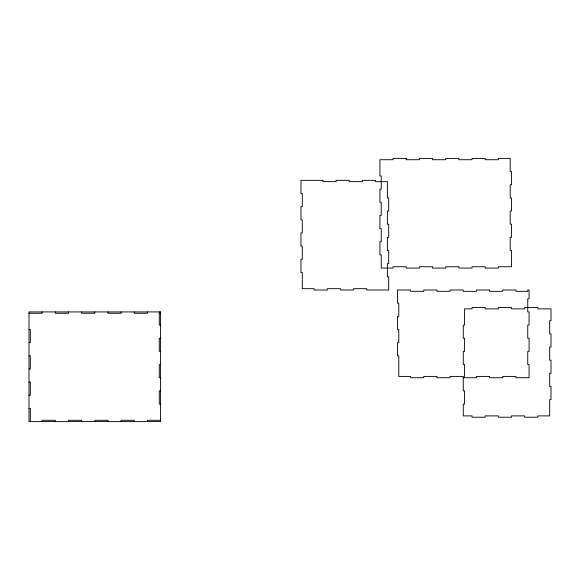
<?xml version="1.0" encoding="UTF-8"?>
<svg xmlns="http://www.w3.org/2000/svg" width="580" height="580" viewBox="0 0 580 580"><rect width="100%" height="100%" fill="white"/><g stroke="black" fill="none" stroke-linecap="round" stroke-linejoin="round"><path stroke-width="0.87" d="M29 313.251L42.159 313.251L42.159 311.931M159.282 313.251L160.595 313.251M160.595 325.09L159.282 325.09L159.282 311.931M29 329.476L30.319 329.476L30.319 342.642L29 342.642M160.595 338.249L159.282 338.249L159.282 351.415L160.595 351.415M29 355.801L30.319 355.801L30.319 368.96L29 368.96M160.595 364.574L159.282 364.574L159.282 377.732L160.595 377.732M463.268 377.732L476.426 377.732L476.426 376.413L489.585 376.413L489.585 377.732L502.751 377.732L502.751 376.413L515.91 376.413L515.91 377.732L529.069 377.732L529.069 364.574L527.749 364.574L527.749 351.415L529.069 351.415L529.069 338.249L527.749 338.249L527.749 325.09L529.069 325.09L529.069 311.931L527.749 311.931L527.749 298.772L529.069 298.772L529.069 290L527.749 290L527.749 291.32L515.91 291.32L515.91 290L502.751 290L502.751 291.32L489.585 291.32L489.585 290L476.426 290L476.426 291.32L463.268 291.32L463.268 290L450.109 290L450.109 291.32L436.95 291.32L436.95 290L423.791 290L423.791 291.32L410.633 291.32L410.633 290L397.474 290L397.474 303.159L398.786 303.159L398.786 316.317L397.474 316.317L397.474 329.476L398.786 329.476L398.786 342.642L397.474 342.642L397.474 355.801L398.786 355.801L398.786 376.413L410.633 376.413L410.633 377.732L423.791 377.732L423.791 376.413L436.95 376.413L436.95 377.732L450.109 377.732L450.109 376.413L463.268 376.413L463.268 390.891L464.587 390.891L464.587 404.05L463.268 404.05L463.268 415.896L472.04 415.896L472.04 417.209L485.199 417.209L485.199 415.896L498.358 415.896L498.358 417.209L511.524 417.209L511.524 415.896L524.683 415.896L524.683 417.209L537.841 417.209L537.841 415.896L549.68 415.896L549.68 399.663L551 399.663L551 386.505L549.68 386.505L549.68 373.346L551 373.346L551 360.187L549.68 360.187L549.68 347.029L551 347.029L551 333.863L549.68 333.863L549.68 320.704L551 320.704L551 308.864L537.841 308.864L537.841 307.545L524.683 307.545L524.683 308.864L511.524 308.864L511.524 307.545L498.358 307.545L498.358 308.864L485.199 308.864L485.199 307.545L472.04 307.545L472.04 308.864L464.587 308.864L464.587 325.09L463.268 325.09L463.268 338.249L464.587 338.249L464.587 351.415L463.268 351.415L463.268 364.574L464.587 364.574L464.587 377.732M29 382.118L30.319 382.118L30.319 395.277L29 395.277M160.595 390.891L159.282 390.891L159.282 404.05L160.595 404.05M29 408.436L30.319 408.436L30.319 421.595M160.595 420.283L147.436 420.283L147.436 421.595M147.436 311.931L147.436 313.251L134.277 313.251L134.277 311.931M134.277 421.595L134.277 420.283L121.118 420.283L121.118 421.595M121.118 311.931L121.118 313.251L107.96 313.251L107.96 311.931M107.96 421.595L107.96 420.283L94.801 420.283L94.801 421.595M94.801 311.931L94.801 313.251L81.642 313.251L81.642 311.931M81.642 421.595L81.642 420.283L68.476 420.283L68.476 421.595M68.476 311.931L68.476 313.251L55.317 313.251L55.317 311.931M55.317 421.595L55.317 420.283L42.159 420.283L42.159 421.595M406.247 158.405L393.08 158.405L393.08 159.718L379.922 159.718L379.922 175.95L381.241 175.95L381.241 189.109L379.922 189.109L379.922 202.268L381.241 202.268L381.241 215.426L379.922 215.426L379.922 228.585L381.241 228.585L381.241 241.751L379.922 241.751L379.922 254.91L381.241 254.91L381.241 268.069L393.08 268.069L393.08 266.749L406.247 266.749L406.247 268.069L419.405 268.069L419.405 266.749L432.564 266.749L432.564 268.069L445.723 268.069L445.723 266.749L458.882 266.749L458.882 268.069L472.04 268.069L472.04 266.749L485.199 266.749L485.199 268.069L498.358 268.069L498.358 266.749L511.524 266.749L511.524 250.524L510.204 250.524L510.204 237.358L511.524 237.358L511.524 224.199L510.204 224.199L510.204 211.04L511.524 211.04L511.524 197.881L510.204 197.881L510.204 184.723L511.524 184.723L511.524 171.564L510.204 171.564L510.204 158.405L498.358 158.405L498.358 159.718L485.199 159.718L485.199 158.405L472.04 158.405L472.04 159.718L458.882 159.718L458.882 158.405L445.723 158.405L445.723 159.718L432.564 159.718L432.564 158.405L419.405 158.405L419.405 159.718L406.247 159.718L406.247 158.405M322.9 180.337L300.969 180.337L300.969 193.495L302.281 193.495L302.281 206.654L300.969 206.654L300.969 219.813L302.281 219.813L302.281 232.971L300.969 232.971L300.969 246.137L302.281 246.137L302.281 259.296L300.969 259.296L300.969 272.455L302.281 272.455L302.281 288.68L314.128 288.68L314.128 290L327.287 290L327.287 288.68L340.445 288.68L340.445 290L353.604 290L353.604 288.68L366.763 288.68L366.763 290L388.694 290L388.694 276.841L387.382 276.841L387.382 263.683L388.694 263.683L388.694 250.524L387.382 250.524L387.382 237.358L388.694 237.358L388.694 224.199L387.382 224.199L387.382 211.04L388.694 211.04L388.694 197.881L387.382 197.881L387.382 181.649L375.536 181.649L375.536 180.337L362.377 180.337L362.377 181.649L349.218 181.649L349.218 180.337L336.059 180.337L336.059 181.649L322.9 181.649L322.9 180.337M160.595 311.931L29 311.931L29 421.595L160.595 421.595L160.595 311.931"/></g></svg>
